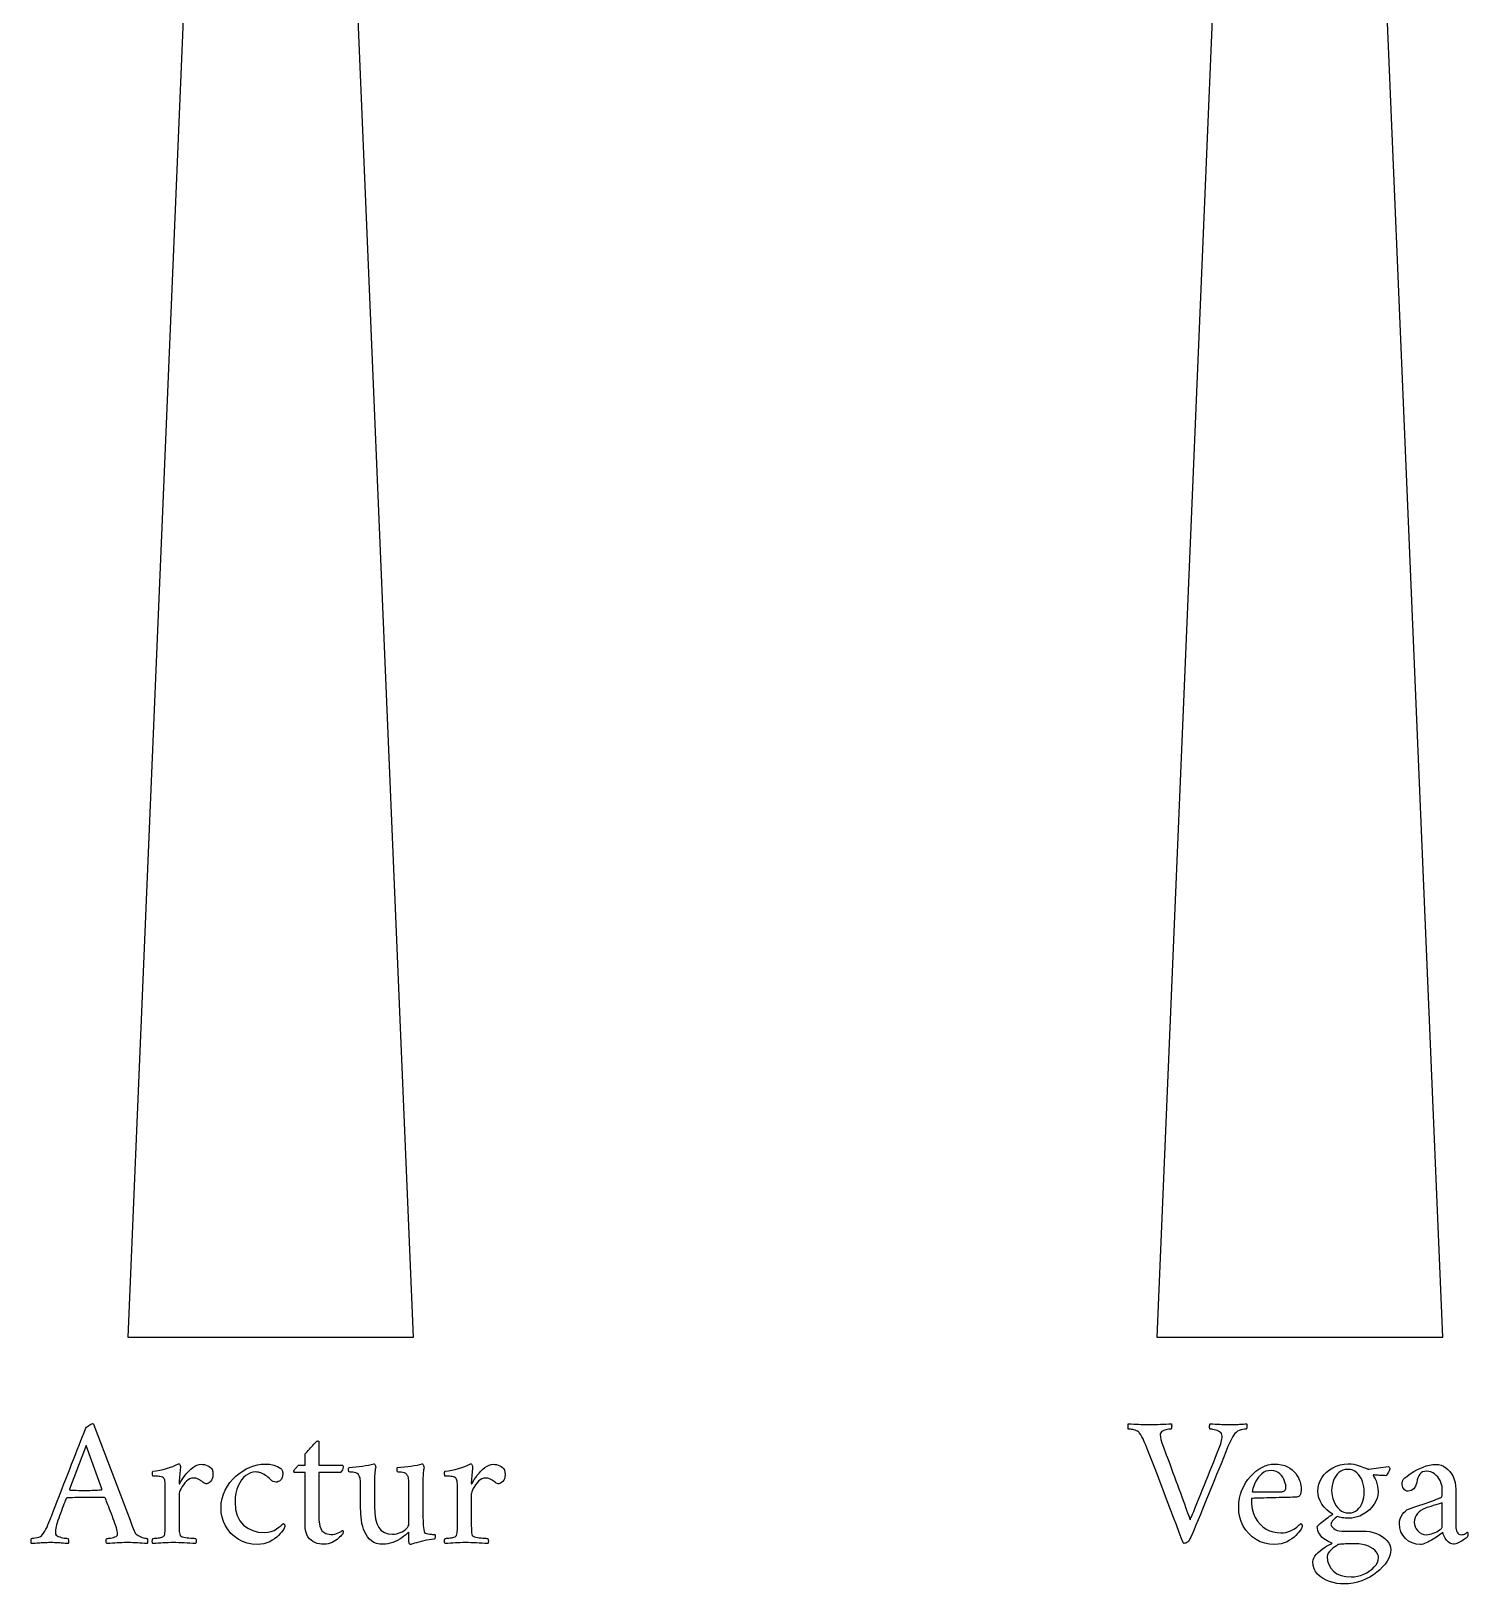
# Model space of a CAD drawing. Header units: millimetres. Extents: x -4 to 95, y -64 to 50.
# Drawn here: x -4.19 to 20.94, y -4.32 to 22.84 of the extents above; entities that cross this region are included whole.
import ezdxf

# ---------------------------------------------------------------- set-up
doc = ezdxf.new("R2010")
doc.units = ezdxf.units.MM
doc.layers.add('CUT_OUTER', color=1, linetype='Continuous')
doc.layers.add('TEXT', color=5, linetype='Continuous')

msp = doc.modelspace()

# ---------------------------------------------------------------- linework, layer by layer
at = {"layer": 'CUT_OUTER'}
for points in [[(-2.5, 0), (2.5, 0), (0.4, 50), (-0.4, 50)], [(15.5, 0), (20.5, 0), (18.4, 50), (17.6, 50)]]:
    msp.add_lwpolyline(points, close=True, dxfattribs=at)
at = {"layer": 'TEXT'}
for points in [[(-3.8452, -3.1613), (-3.8432, -3.1564), (-3.8375, -3.1415), (-3.8279, -3.1168), (-3.8145, -3.0823), (-3.7979, -3.0392), (-3.7786, -2.9891), (-3.7568, -2.932), (-3.7323, -2.8677), (-3.7055, -2.7981), (-3.677, -2.7246), (-3.6467, -2.6473), (-3.6145, -2.5661), (-3.5814, -2.4825), (-3.548, -2.3976), (-3.5144, -2.3115), (-3.4806, -2.2242), (-3.4471, -2.1372), (-3.4141, -2.052), (-3.3818, -1.9686), (-3.35, -1.8871), (-3.3195, -1.8089), (-3.2907, -1.7355), (-3.2638, -1.6669), (-3.2387, -1.6032), (-3.2303, -1.5899), (-3.2181, -1.5758), (-3.2021, -1.5609), (-3.1823, -1.5452), (-3.1618, -1.531), (-3.144, -1.521), (-3.1287, -1.5149), (-3.1161, -1.5129), (-3.1132, -1.513), (-3.1109, -1.5133), (-3.1092, -1.5138), (-3.1081, -1.5145), (-3.107, -1.5154), (-3.1052, -1.5165), (-3.1029, -1.5178), (-3.1, -1.5194), (-2.4581, -3.2032), (-2.4264, -3.2863), (-2.4024, -3.3484), (-2.3861, -3.3895), (-2.3774, -3.4097), (-2.3674, -3.4268), (-2.3536, -3.4427), (-2.336, -3.4575), (-2.3145, -3.471), (-2.2911, -3.483), (-2.2677, -3.4931), (-2.2444, -3.5015), (-2.221, -3.5081), (-2.1997, -3.513), (-2.1827, -3.5165), (-2.1699, -3.5186), (-2.1613, -3.5194), (-2.1558, -3.5285), (-2.1524, -3.5399), (-2.151, -3.5535), (-2.1516, -3.5694), (-2.1532, -3.5846), (-2.1548, -3.5964), (-2.1565, -3.6047), (-2.1581, -3.6097), (-2.2036, -3.6066), (-2.2468, -3.6036), (-2.2875, -3.6009), (-2.3258, -3.5984), (-2.3647, -3.5963), (-2.4073, -3.5948), (-2.4534, -3.5939), (-2.5032, -3.5935), (-2.5557, -3.5939), (-2.6036, -3.5948), (-2.6469, -3.5963), (-2.6855, -3.5984), (-2.7241, -3.6009), (-2.7673, -3.6036), (-2.8152, -3.6066), (-2.8677, -3.6097), (-2.8733, -3.602), (-2.877, -3.5919), (-2.8789, -3.5794), (-2.879, -3.5645), (-2.8775, -3.5496), (-2.8746, -3.5371), (-2.8703, -3.527), (-2.8645, -3.5194), (-2.848, -3.5186), (-2.8274, -3.5165), (-2.8028, -3.513), (-2.7742, -3.5081), (-2.746, -3.5019), (-2.7226, -3.4948), (-2.704, -3.4866), (-2.6903, -3.4774), (-2.6847, -3.4698), (-2.6806, -3.4597), (-2.6782, -3.4472), (-2.6774, -3.4323), (-2.6787, -3.4152), (-2.6827, -3.3931), (-2.6892, -3.366), (-2.6984, -3.3339), (-2.7096, -3.2981), (-2.7222, -3.2601), (-2.7362, -3.2199), (-2.7516, -3.1774), (-2.7677, -3.1342), (-2.7839, -3.0915), (-2.8, -3.0495), (-2.8161, -3.0081), (-2.8316, -2.9688), (-2.8456, -2.9331), (-2.8582, -2.901), (-2.8694, -2.8726), (-2.8785, -2.8493), (-2.8851, -2.8327), (-2.889, -2.8227), (-2.8903, -2.8194), (-2.8907, -2.819), (-2.8919, -2.8177), (-2.894, -2.8157), (-2.8968, -2.8129), (-2.9, -2.8101), (-2.9032, -2.8081), (-2.9065, -2.8069), (-2.9097, -2.8065), (-2.9353, -2.805), (-2.9637, -2.804), (-2.995, -2.8034), (-3.029, -2.8032), (-3.0639, -2.8032), (-3.0976, -2.8032), (-3.13, -2.8032), (-3.1613, -2.8032), (-3.1694, -2.8032), (-3.1774, -2.8032), (-3.1855, -2.8032), (-3.1935, -2.8032), (-3.2014, -2.8032), (-3.2089, -2.8032), (-3.2159, -2.8032), (-3.2226, -2.8032), (-3.2692, -2.8033), (-3.3121, -2.8036), (-3.3514, -2.8041), (-3.3871, -2.8048), (-3.4234, -2.8059), (-3.4645, -2.8077), (-3.5105, -2.81), (-3.5613, -2.8129), (-3.5631, -2.8132), (-3.5653, -2.8141), (-3.5679, -2.8156), (-3.571, -2.8177), (-3.5738, -2.8199), (-3.5758, -2.8214), (-3.577, -2.8223), (-3.5774, -2.8226), (-3.5789, -2.8266), (-3.5835, -2.8387), (-3.591, -2.8589), (-3.6016, -2.8871), (-3.6143, -2.9209), (-3.6282, -2.9577), (-3.6433, -2.9975), (-3.6597, -3.0403), (-3.6761, -3.084), (-3.6915, -3.1262), (-3.7059, -3.167), (-3.7194, -3.2065), (-3.7326, -3.2452), (-3.7431, -3.2806), (-3.7511, -3.3129), (-3.7565, -3.3419), (-3.76, -3.3679), (-3.7625, -3.3911), (-3.764, -3.4115), (-3.7645, -3.429), (-3.7614, -3.4459), (-3.752, -3.4609), (-3.7364, -3.4741), (-3.7145, -3.4855), (-3.6893, -3.4951), (-3.6637, -3.5028), (-3.6377, -3.5088), (-3.6113, -3.5129), (-3.5872, -3.5157), (-3.5681, -3.5177), (-3.5541, -3.519), (-3.5452, -3.5194), (-3.5421, -3.5243), (-3.5395, -3.5327), (-3.5373, -3.5445), (-3.5355, -3.5597), (-3.5345, -3.5755), (-3.5347, -3.5891), (-3.5361, -3.6005), (-3.5387, -3.6097), (-3.5682, -3.6081), (-3.5956, -3.6065), (-3.6207, -3.6048), (-3.6435, -3.6032), (-3.6653, -3.6016), (-3.6871, -3.6), (-3.7089, -3.5984), (-3.7306, -3.5968), (-3.7541, -3.5954), (-3.781, -3.5944), (-3.8114, -3.5938), (-3.8452, -3.5935), (-3.8792, -3.5938), (-3.9105, -3.5944), (-3.9389, -3.5954), (-3.9645, -3.5968), (-3.9887, -3.5984), (-4.0129, -3.6), (-4.0371, -3.6016), (-4.0613, -3.6032), (-4.0871, -3.6048), (-4.1161, -3.6065), (-4.1484, -3.6081), (-4.1839, -3.6097), (-4.1867, -3.6047), (-4.1887, -3.5964), (-4.1899, -3.5846), (-4.1903, -3.5694), (-4.1899, -3.5535), (-4.1887, -3.5399), (-4.1867, -3.5285), (-4.1839, -3.5194), (-4.1668, -3.5184), (-4.1448, -3.5157), (-4.1176, -3.5112), (-4.0855, -3.5048), (-4.0537, -3.4965), (-4.0278, -3.4859), (-4.0078, -3.4731), (-3.9935, -3.4581), (-3.9703, -3.4265), (-3.9488, -3.3931), (-3.9291, -3.358), (-3.9113, -3.321), (-3.8945, -3.2826), (-3.8778, -3.2431), (-3.8614, -3.2027), (-3.8452, -3.1613)], [(15.3645, -1.529), (15.4157, -1.5287), (15.4661, -1.5278), (15.5157, -1.5263), (15.5645, -1.5242), (15.6127, -1.5219), (15.6605, -1.5198), (15.7079, -1.5178), (15.7548, -1.5161), (15.7576, -1.5241), (15.7593, -1.5351), (15.76, -1.5491), (15.7597, -1.5661), (15.7584, -1.5826), (15.756, -1.5948), (15.7527, -1.6027), (15.7484, -1.6065), (15.7398, -1.607), (15.727, -1.6085), (15.71, -1.611), (15.6887, -1.6145), (15.6656, -1.6194), (15.6431, -1.6258), (15.6213, -1.6339), (15.6, -1.6435), (15.5817, -1.6555), (15.5685, -1.6706), (15.5607, -1.6886), (15.5581, -1.7097), (15.5617, -1.7423), (15.5726, -1.7887), (15.5907, -1.8488), (15.6161, -1.9226), (15.6301, -1.961), (15.6464, -2.0052), (15.6648, -2.0553), (15.6855, -2.1113), (15.7078, -2.1717), (15.731, -2.2351), (15.7553, -2.3015), (15.7806, -2.371), (15.8066, -2.4419), (15.8327, -2.5129), (15.859, -2.5839), (15.8855, -2.6548), (15.9115, -2.7244), (15.9363, -2.7911), (15.9599, -2.855), (15.9823, -2.9161), (16.003, -2.9731), (16.0218, -3.0246), (16.0385, -3.0707), (16.0532, -3.1113), (16.0654, -3.1449), (16.0746, -3.1698), (16.0807, -3.186), (16.0839, -3.1935), (16.0889, -3.1826), (16.0976, -3.1625), (16.1099, -3.1334), (16.1258, -3.0952), (16.1447, -3.0495), (16.1657, -2.998), (16.189, -2.9406), (16.2145, -2.8774), (16.2418, -2.8096), (16.2706, -2.7383), (16.3007, -2.6636), (16.3323, -2.5855), (16.3646, -2.5053), (16.3972, -2.4246), (16.4299, -2.3432), (16.4629, -2.2613), (16.4955, -2.1802), (16.527, -2.1016), (16.5576, -2.0254), (16.5871, -1.9516), (16.598, -1.9238), (16.6081, -1.8952), (16.6173, -1.8657), (16.6258, -1.8355), (16.6329, -1.806), (16.6379, -1.779), (16.6409, -1.7544), (16.6419, -1.7323), (16.6392, -1.7081), (16.631, -1.6871), (16.6174, -1.6694), (16.5984, -1.6548), (16.5762, -1.6429), (16.5532, -1.6331), (16.5294, -1.6252), (16.5048, -1.6194), (16.4818, -1.6151), (16.4625, -1.6121), (16.4471, -1.6103), (16.4355, -1.6097), (16.4298, -1.6045), (16.4258, -1.5956), (16.4234, -1.5828), (16.4226, -1.5661), (16.4234, -1.5491), (16.4258, -1.5351), (16.4298, -1.5241), (16.4355, -1.5161), (16.4784, -1.5178), (16.5202, -1.5198), (16.5607, -1.5219), (16.6, -1.5242), (16.6393, -1.5263), (16.6798, -1.5278), (16.7216, -1.5287), (16.7645, -1.529), (16.7997, -1.5289), (16.831, -1.5286), (16.8586, -1.5281), (16.8823, -1.5274), (16.9039, -1.5265), (16.9254, -1.5254), (16.9467, -1.5241), (16.9677, -1.5226), (16.9899, -1.521), (17.0145, -1.5194), (17.0415, -1.5177), (17.071, -1.5161), (17.0736, -1.5242), (17.075, -1.5355), (17.0752, -1.55), (17.0742, -1.5677), (17.0724, -1.5847), (17.0702, -1.5968), (17.0675, -1.604), (17.0645, -1.6065), (17.0517, -1.6075), (17.0327, -1.6105), (17.0074, -1.6155), (16.9758, -1.6226), (16.9428, -1.6327), (16.9133, -1.6468), (16.8872, -1.6649), (16.8645, -1.6871), (16.8489, -1.7074), (16.831, -1.7359), (16.811, -1.7727), (16.7887, -1.8177), (16.766, -1.8664), (16.7448, -1.9141), (16.7249, -1.9608), (16.7065, -2.0065), (16.6638, -2.1123), (16.623, -2.2137), (16.584, -2.3107), (16.5468, -2.4032), (16.5107, -2.4927), (16.475, -2.5806), (16.4397, -2.6669), (16.4048, -2.7516), (16.3699, -2.8363), (16.3343, -2.9226), (16.2981, -3.0105), (16.2613, -3.1), (16.223, -3.1927), (16.1823, -3.2903), (16.1391, -3.3927), (16.0935, -3.5), (16.0803, -3.5282), (16.0665, -3.5516), (16.0521, -3.5702), (16.0371, -3.5839), (16.0217, -3.5938), (16.006, -3.6008), (15.9902, -3.605), (15.9742, -3.6065), (15.9696, -3.6051), (15.9653, -3.6012), (15.9615, -3.5947), (15.9581, -3.5855), (15.9548, -3.5757), (15.9516, -3.5673), (15.9484, -3.5604), (15.9452, -3.5548), (15.8928, -3.4168), (15.8423, -3.2835), (15.7936, -3.1547), (15.7468, -3.0306), (15.7006, -2.9084), (15.654, -2.7851), (15.6071, -2.6608), (15.5597, -2.5355), (15.5106, -2.4065), (15.4585, -2.271), (15.4033, -2.129), (15.3452, -1.9806), (15.3275, -1.9351), (15.3101, -1.8919), (15.2928, -1.8512), (15.2758, -1.8129), (15.2584, -1.7766), (15.2399, -1.7419), (15.2205, -1.7089), (15.2, -1.6774), (15.1903, -1.6651), (15.1774, -1.654), (15.1613, -1.6442), (15.1419, -1.6355), (15.1211, -1.628), (15.1004, -1.6218), (15.0799, -1.6167), (15.0597, -1.6129), (15.0408, -1.6101), (15.0246, -1.6081), (15.011, -1.6069), (15, -1.6065), (14.9986, -1.6037), (14.9976, -1.5956), (14.997, -1.582), (14.9968, -1.5629), (14.997, -1.5436), (14.9976, -1.5294), (14.9986, -1.5203), (15, -1.5161), (15.0525, -1.5178), (15.1004, -1.5198), (15.1436, -1.5219), (15.1823, -1.5242), (15.2209, -1.5263), (15.2641, -1.5278), (15.312, -1.5287), (15.3645, -1.529)], [(-3.229, -1.8935), (-3.5161, -2.6613), (-3.516, -2.6617), (-3.5157, -2.6629), (-3.5152, -2.6649), (-3.5145, -2.6677), (-3.5136, -2.6706), (-3.5125, -2.6726), (-3.5112, -2.6738), (-3.5097, -2.6742), (-3.4775, -2.6757), (-3.4423, -2.677), (-3.4041, -2.6781), (-3.3629, -2.679), (-3.3223, -2.6797), (-3.2859, -2.6802), (-3.2537, -2.6805), (-3.2258, -2.6806), (-3.1896, -2.6804), (-3.1552, -2.6798), (-3.1227, -2.6788), (-3.0919, -2.6774), (-3.0614, -2.6758), (-3.0294, -2.6742), (-2.9961, -2.6726), (-2.9613, -2.671), (-2.9584, -2.6705), (-2.956, -2.669), (-2.9543, -2.6664), (-2.9532, -2.6629), (-2.9525, -2.6594), (-2.952, -2.6569), (-2.9517, -2.6553), (-2.9516, -2.6548)], [(0.8452, -2.2387), (1.2516, -2.2387), (1.2587, -2.2409), (1.2637, -2.2476), (1.2667, -2.2587), (1.2677, -2.2742), (1.2649, -2.2982), (1.2565, -2.3218), (1.2423, -2.345), (1.2226, -2.3677), (0.8452, -2.3677), (0.8452, -3.1935), (0.8583, -3.3065), (0.8976, -3.3871), (0.9631, -3.4355), (1.0548, -3.4516), (1.0895, -3.4498), (1.1226, -3.4444), (1.154, -3.4353), (1.1839, -3.4226), (1.2103, -3.4091), (1.2315, -3.3976), (1.2474, -3.3881), (1.2581, -3.3806), (1.2623, -3.3831), (1.2653, -3.3871), (1.2671, -3.3927), (1.2677, -3.4), (1.2669, -3.4163), (1.2645, -3.4298), (1.2605, -3.4405), (1.2548, -3.4484), (1.242, -3.4623), (1.2262, -3.4782), (1.2074, -3.4962), (1.1855, -3.5161), (1.161, -3.5365), (1.1343, -3.5556), (1.1053, -3.5736), (1.0742, -3.5903), (1.0411, -3.6044), (1.0065, -3.6145), (0.9702, -3.6206), (0.9323, -3.6226), (0.8922, -3.6208), (0.8528, -3.6153), (0.814, -3.6063), (0.7758, -3.5935), (0.7396, -3.5762), (0.7069, -3.5532), (0.6775, -3.5246), (0.6516, -3.4903), (0.6304, -3.4494), (0.6153, -3.4008), (0.6062, -3.3446), (0.6032, -3.2806), (0.6032, -2.3677), (0.4194, -2.3677), (0.4163, -2.367), (0.4137, -2.3649), (0.4115, -2.3614), (0.4097, -2.3565), (0.4083, -2.3511), (0.4073, -2.3464), (0.4067, -2.3422), (0.4065, -2.3387), (0.4077, -2.3344), (0.4113, -2.3278), (0.4173, -2.3191), (0.4258, -2.3081), (0.4356, -2.2961), (0.4456, -2.2843), (0.4557, -2.2727), (0.4661, -2.2613), (0.4753, -2.2514), (0.4819, -2.2444), (0.4858, -2.2401), (0.4871, -2.2387), (0.6032, -2.2387), (0.6032, -2.0419), (0.6201, -2.0235), (0.6383, -2.0036), (0.658, -1.9824), (0.679, -1.9597), (0.7003, -1.9367), (0.7206, -1.9145), (0.7398, -1.8931), (0.7581, -1.8726), (0.7738, -1.8547), (0.7855, -1.8415), (0.7931, -1.833), (0.7968, -1.829), (0.8035, -1.8234), (0.8109, -1.8194), (0.8189, -1.8169), (0.8274, -1.8161), (0.8352, -1.8167), (0.8407, -1.8185), (0.8441, -1.8216), (0.8452, -1.8258)], [(-1.2161, -2.2226), (-1.1859, -2.2243), (-1.1565, -2.2294), (-1.1278, -2.238), (-1.1, -2.25), (-1.0746, -2.2644), (-1.0532, -2.2802), (-1.0359, -2.2975), (-1.0226, -2.3161), (-1.0196, -2.3232), (-1.0169, -2.3315), (-1.0147, -2.3409), (-1.0129, -2.3516), (-1.0115, -2.3631), (-1.0105, -2.375), (-1.0099, -2.3873), (-1.0097, -2.4), (-1.0122, -2.4405), (-1.0198, -2.475), (-1.0324, -2.5034), (-1.05, -2.5258), (-1.0693, -2.5427), (-1.0867, -2.5548), (-1.1023, -2.5621), (-1.1161, -2.5645), (-1.1321, -2.5631), (-1.1476, -2.5589), (-1.1627, -2.5518), (-1.1774, -2.5419), (-1.1917, -2.531), (-1.2056, -2.521), (-1.2192, -2.5117), (-1.2323, -2.5032), (-1.2436, -2.4955), (-1.2552, -2.4883), (-1.267, -2.4818), (-1.279, -2.4758), (-1.2924, -2.4709), (-1.3085, -2.4673), (-1.3271, -2.4652), (-1.3484, -2.4645), (-1.3816, -2.468), (-1.4133, -2.4786), (-1.4436, -2.4963), (-1.4726, -2.521), (-1.4995, -2.5499), (-1.5238, -2.5802), (-1.5455, -2.612), (-1.5645, -2.6452), (-1.58, -2.677), (-1.5911, -2.7048), (-1.5978, -2.7286), (-1.6, -2.7484), (-1.6, -3.2355), (-1.5999, -3.2704), (-1.5996, -3.304), (-1.5991, -3.3365), (-1.5984, -3.3677), (-1.5969, -3.397), (-1.594, -3.4234), (-1.5896, -3.447), (-1.5839, -3.4677), (-1.5774, -3.4756), (-1.5645, -3.4831), (-1.5452, -3.4901), (-1.5194, -3.4968), (-1.4899, -3.5027), (-1.4597, -3.5077), (-1.4286, -3.5116), (-1.3968, -3.5145), (-1.3673, -3.5166), (-1.3435, -3.5181), (-1.3254, -3.5191), (-1.3129, -3.5194), (-1.3086, -3.527), (-1.3052, -3.5371), (-1.3029, -3.5496), (-1.3016, -3.5645), (-1.3017, -3.5794), (-1.3036, -3.5919), (-1.3074, -3.602), (-1.3129, -3.6097), (-1.3615, -3.6066), (-1.4105, -3.6036), (-1.4599, -3.6009), (-1.5097, -3.5984), (-1.5593, -3.5963), (-1.6081, -3.5948), (-1.656, -3.5939), (-1.7032, -3.5935), (-1.748, -3.5939), (-1.7919, -3.5948), (-1.8351, -3.5963), (-1.8774, -3.5984), (-1.9202, -3.6009), (-1.9645, -3.6036), (-2.0105, -3.6066), (-2.0581, -3.6097), (-2.0636, -3.602), (-2.0673, -3.5919), (-2.0693, -3.5794), (-2.0694, -3.5645), (-2.068, -3.5496), (-2.0657, -3.5371), (-2.0624, -3.527), (-2.0581, -3.5194), (-2.0467, -3.5191), (-2.0319, -3.5181), (-2.0136, -3.5166), (-1.9919, -3.5145), (-1.9689, -3.5116), (-1.9464, -3.5077), (-1.9245, -3.5027), (-1.9032, -3.4968), (-1.8847, -3.4901), (-1.871, -3.4831), (-1.8621, -3.4756), (-1.8581, -3.4677), (-1.8523, -3.447), (-1.848, -3.4234), (-1.8451, -3.397), (-1.8435, -3.3677), (-1.8428, -3.3365), (-1.8423, -3.304), (-1.842, -3.2704), (-1.8419, -3.2355), (-1.8419, -2.6484), (-1.842, -2.631), (-1.8423, -2.6113), (-1.8428, -2.5891), (-1.8435, -2.5645), (-1.8451, -2.5401), (-1.848, -2.5185), (-1.8523, -2.4998), (-1.8581, -2.4839), (-1.8651, -2.4705), (-1.8766, -2.4593), (-1.8925, -2.4503), (-1.9129, -2.4435), (-1.9355, -2.4385), (-1.9581, -2.4347), (-1.9806, -2.4321), (-2.0032, -2.4306), (-2.0238, -2.4299), (-2.0403, -2.4294), (-2.0528, -2.4291), (-2.0613, -2.429), (-2.0629, -2.4242), (-2.0645, -2.4161), (-2.0661, -2.4048), (-2.0677, -2.3903), (-2.0685, -2.3754), (-2.0677, -2.3629), (-2.0653, -2.3528), (-2.0613, -2.3452), (-2.0004, -2.3361), (-1.9403, -2.325), (-1.881, -2.3119), (-1.8226, -2.2968), (-1.7659, -2.2794), (-1.7121, -2.2597), (-1.6611, -2.2375), (-1.6129, -2.2129), (-1.6066, -2.2141), (-1.6004, -2.2177), (-1.5945, -2.2238), (-1.5887, -2.2323), (-1.5838, -2.2415), (-1.5802, -2.25), (-1.5781, -2.2577), (-1.5774, -2.2645), (-1.5778, -2.2728), (-1.579, -2.2879), (-1.581, -2.3099), (-1.5839, -2.3387), (-1.587, -2.3711), (-1.5899, -2.4036), (-1.5926, -2.4364), (-1.5952, -2.4694), (-1.5973, -2.4995), (-1.5988, -2.5238), (-1.5997, -2.5422), (-1.6, -2.5548), (-1.5997, -2.5591), (-1.5988, -2.5621), (-1.5973, -2.5639), (-1.5952, -2.5645), (-1.5928, -2.5643), (-1.5907, -2.5637), (-1.5888, -2.5627), (-1.5871, -2.5613), (-1.5693, -2.5267), (-1.548, -2.4907), (-1.5233, -2.4533), (-1.4952, -2.4145), (-1.4644, -2.3764), (-1.4319, -2.3411), (-1.3975, -2.3087), (-1.3613, -2.279), (-1.3244, -2.2543), (-1.2879, -2.2367), (-1.2518, -2.2261), (-1.2161, -2.2226)], [(0.2129, -2.3839), (0.2105, -2.4227), (0.2032, -2.4552), (0.1911, -2.4816), (0.1742, -2.5016), (0.1546, -2.5164), (0.1347, -2.527), (0.1143, -2.5334), (0.0935, -2.5355), (0.0681, -2.5327), (0.0435, -2.5242), (0.0198, -2.5101), (-0.0032, -2.4903), (-0.0256, -2.469), (-0.0476, -2.45), (-0.0692, -2.4335), (-0.0903, -2.4194), (-0.1149, -2.403), (-0.1371, -2.3895), (-0.1569, -2.3788), (-0.1742, -2.371), (-0.1921, -2.3653), (-0.2137, -2.3613), (-0.2389, -2.3589), (-0.2677, -2.3581), (-0.3096, -2.362), (-0.3512, -2.3738), (-0.3926, -2.3934), (-0.4339, -2.421), (-0.4732, -2.4557), (-0.5089, -2.4972), (-0.5409, -2.5453), (-0.5694, -2.6), (-0.5926, -2.6613), (-0.6093, -2.729), (-0.6193, -2.8032), (-0.6226, -2.8839), (-0.6133, -3.0119), (-0.5855, -3.1218), (-0.5391, -3.2135), (-0.4742, -3.2871), (-0.396, -3.3435), (-0.3097, -3.3839), (-0.2153, -3.4081), (-0.1129, -3.4161), (-0.0497, -3.4123), (0.0077, -3.4008), (0.0592, -3.3817), (0.1048, -3.3548), (0.1443, -3.3258), (0.177, -3.3), (0.2031, -3.2774), (0.2226, -3.2581), (0.2247, -3.2588), (0.2278, -3.2609), (0.232, -3.2644), (0.2371, -3.2694), (0.242, -3.2755), (0.2456, -3.2827), (0.2477, -3.2908), (0.2484, -3.3), (0.2472, -3.3133), (0.2435, -3.3274), (0.2375, -3.3423), (0.229, -3.3581), (0.2125, -3.3818), (0.1919, -3.4077), (0.1673, -3.4358), (0.1387, -3.4661), (0.106, -3.4967), (0.0694, -3.5254), (0.0286, -3.5523), (-0.0161, -3.5774), (-0.0647, -3.5986), (-0.1169, -3.6137), (-0.1728, -3.6228), (-0.2323, -3.6258), (-0.3245, -3.6202), (-0.4109, -3.6032), (-0.4914, -3.575), (-0.5661, -3.5355), (-0.6339, -3.4869), (-0.6935, -3.4315), (-0.7452, -3.3692), (-0.7887, -3.3), (-0.8233, -3.2262), (-0.848, -3.15), (-0.8628, -3.0714), (-0.8677, -2.9903), (-0.8632, -2.9053), (-0.8496, -2.8246), (-0.8269, -2.7481), (-0.7952, -2.6758), (-0.7563, -2.608), (-0.7121, -2.5448), (-0.6627, -2.4862), (-0.6081, -2.4323), (-0.5496, -2.3837), (-0.4887, -2.3411), (-0.4254, -2.3046), (-0.3597, -2.2742), (-0.2934, -2.2502), (-0.2286, -2.2331), (-0.1652, -2.2228), (-0.1032, -2.2194), (-0.0202, -2.2242), (0.0548, -2.2387), (0.1218, -2.2629), (0.1806, -2.2968), (0.1856, -2.3026), (0.1907, -2.3105), (0.1961, -2.3204), (0.2016, -2.3323), (0.2066, -2.3452), (0.2101, -2.3581), (0.2122, -2.371), (0.2129, -2.3839)], [(2.4194, -2.5935), (2.4194, -2.5915), (2.4194, -2.5887), (2.4194, -2.5851), (2.4194, -2.5806), (2.4192, -2.5636), (2.4185, -2.5448), (2.4175, -2.5241), (2.4161, -2.5016), (2.4137, -2.4791), (2.4097, -2.4585), (2.404, -2.4396), (2.3968, -2.4226), (2.3831, -2.4022), (2.3645, -2.3863), (2.3411, -2.3748), (2.3129, -2.3677), (2.2841, -2.3635), (2.2589, -2.3605), (2.2373, -2.3587), (2.2194, -2.3581), (2.2164, -2.3533), (2.2141, -2.3456), (2.2124, -2.3348), (2.2113, -2.321), (2.2112, -2.3068), (2.2125, -2.2948), (2.2152, -2.285), (2.2194, -2.2774), (2.28, -2.2736), (2.3395, -2.2685), (2.3978, -2.2623), (2.4548, -2.2548), (2.5095, -2.2462), (2.5605, -2.2363), (2.6079, -2.2252), (2.6516, -2.2129), (2.6579, -2.2149), (2.6637, -2.221), (2.6692, -2.231), (2.6742, -2.2452), (2.6784, -2.2601), (2.6815, -2.2726), (2.6833, -2.2827), (2.6839, -2.2903), (2.6793, -2.3024), (2.6754, -2.3194), (2.6721, -2.3411), (2.6694, -2.3677), (2.6672, -2.3974), (2.6657, -2.4282), (2.6648, -2.4603), (2.6645, -2.4935), (2.6645, -3.1548), (2.6647, -3.1709), (2.6653, -3.1931), (2.6663, -3.2217), (2.6677, -3.2565), (2.67, -3.2936), (2.6734, -3.3294), (2.678, -3.3638), (2.6839, -3.3968), (2.692, -3.4141), (2.7069, -3.4274), (2.7283, -3.4367), (2.7565, -3.4419), (2.786, -3.445), (2.8117, -3.4476), (2.8336, -3.4498), (2.8516, -3.4516), (2.8589, -3.4516), (2.8645, -3.4516), (2.8685, -3.4516), (2.871, -3.4516), (2.8739, -3.4538), (2.8762, -3.4573), (2.8779, -3.4619), (2.879, -3.4677), (2.8797, -3.4738), (2.8802, -3.479), (2.8805, -3.4835), (2.8806, -3.4871), (2.8802, -3.4899), (2.879, -3.4952), (2.877, -3.5028), (2.8742, -3.5129), (2.8706, -3.5228), (2.8661, -3.5298), (2.8609, -3.5341), (2.8548, -3.5355), (2.8136, -3.5383), (2.7706, -3.5435), (2.7257, -3.5512), (2.679, -3.5613), (2.6332, -3.5725), (2.5907, -3.5835), (2.5517, -3.5943), (2.5161, -3.6048), (2.4863, -3.614), (2.4645, -3.6206), (2.4508, -3.6245), (2.4452, -3.6258), (2.4391, -3.6247), (2.4339, -3.6214), (2.4294, -3.6158), (2.4258, -3.6081), (2.423, -3.5993), (2.421, -3.5907), (2.4198, -3.5824), (2.4194, -3.5742), (2.4194, -3.429), (2.4192, -3.4233), (2.4185, -3.419), (2.4175, -3.416), (2.4161, -3.4145), (2.4147, -3.4138), (2.4137, -3.4133), (2.4131, -3.413), (2.4129, -3.4129), (2.3899, -3.4358), (2.3629, -3.4593), (2.3319, -3.4834), (2.2968, -3.5081), (2.2589, -3.532), (2.2194, -3.5536), (2.1782, -3.5731), (2.1355, -3.5903), (2.0923, -3.6044), (2.05, -3.6145), (2.0085, -3.6206), (1.9677, -3.6226), (1.9079, -3.6189), (1.854, -3.6077), (1.8062, -3.589), (1.7645, -3.5629), (1.728, -3.5308), (1.696, -3.4944), (1.6683, -3.4534), (1.6452, -3.4081), (1.6259, -3.3596), (1.6101, -3.3093), (1.5977, -3.2572), (1.5887, -3.2032), (1.5824, -3.149), (1.5778, -3.096), (1.5751, -3.0442), (1.5742, -2.9935), (1.5742, -2.5935), (1.574, -2.5762), (1.5734, -2.5565), (1.5724, -2.5343), (1.571, -2.5097), (1.5683, -2.4849), (1.5637, -2.4621), (1.5571, -2.4413), (1.5484, -2.4226), (1.5347, -2.4022), (1.5161, -2.3863), (1.4927, -2.3748), (1.4645, -2.3677), (1.4357, -2.3635), (1.4105, -2.3605), (1.3889, -2.3587), (1.371, -2.3581), (1.368, -2.3533), (1.3657, -2.3456), (1.364, -2.3348), (1.3629, -2.321), (1.3628, -2.3068), (1.3641, -2.2948), (1.3668, -2.285), (1.371, -2.2774), (1.4317, -2.2736), (1.4911, -2.2685), (1.5494, -2.2623), (1.6065, -2.2548), (1.6611, -2.2462), (1.7121, -2.2363), (1.7595, -2.2252), (1.8032, -2.2129), (1.8096, -2.2145), (1.8157, -2.2194), (1.8217, -2.2274), (1.8274, -2.2387), (1.8324, -2.2508), (1.8359, -2.2613), (1.838, -2.2702), (1.8387, -2.2774), (1.8341, -2.2899), (1.8298, -2.3081), (1.826, -2.3319), (1.8226, -2.3613), (1.8198, -2.3937), (1.8177, -2.4266), (1.8165, -2.4599), (1.8161, -2.4935), (1.8161, -2.9581), (1.8209, -3.0755), (1.8351, -3.1762), (1.8588, -3.2602), (1.8919, -3.3274), (1.9354, -3.3789), (1.9899, -3.4157), (2.0555, -3.4378), (2.1323, -3.4452), (2.1673, -3.4434), (2.2016, -3.4383), (2.2351, -3.4297), (2.2677, -3.4177), (2.2987, -3.4031), (2.327, -3.3867), (2.3527, -3.3684), (2.3758, -3.3484), (2.3949, -3.3278), (2.4085, -3.3081), (2.4166, -3.2891), (2.4194, -3.271)], [(3.8935, -2.2226), (3.9238, -2.2243), (3.9532, -2.2294), (3.9819, -2.238), (4.0097, -2.25), (4.0351, -2.2644), (4.0565, -2.2802), (4.0738, -2.2975), (4.0871, -2.3161), (4.0901, -2.3232), (4.0927, -2.3315), (4.095, -2.3409), (4.0968, -2.3516), (4.0982, -2.3631), (4.0992, -2.375), (4.0998, -2.3873), (4.1, -2.4), (4.0975, -2.4405), (4.0899, -2.475), (4.0773, -2.5034), (4.0597, -2.5258), (4.0404, -2.5427), (4.023, -2.5548), (4.0074, -2.5621), (3.9935, -2.5645), (3.9776, -2.5631), (3.9621, -2.5589), (3.947, -2.5518), (3.9323, -2.5419), (3.9179, -2.531), (3.904, -2.521), (3.8905, -2.5117), (3.8774, -2.5032), (3.866, -2.4955), (3.8544, -2.4883), (3.8426, -2.4818), (3.8306, -2.4758), (3.8172, -2.4709), (3.8012, -2.4673), (3.7826, -2.4652), (3.7613, -2.4645), (3.7281, -2.468), (3.6964, -2.4786), (3.666, -2.4963), (3.6371, -2.521), (3.6102, -2.5499), (3.5859, -2.5802), (3.5642, -2.612), (3.5452, -2.6452), (3.5296, -2.677), (3.5185, -2.7048), (3.5119, -2.7286), (3.5097, -2.7484), (3.5097, -3.2355), (3.5098, -3.2704), (3.5101, -3.304), (3.5106, -3.3365), (3.5113, -3.3677), (3.5128, -3.397), (3.5157, -3.4234), (3.5201, -3.447), (3.5258, -3.4677), (3.5323, -3.4756), (3.5452, -3.4831), (3.5645, -3.4901), (3.5903, -3.4968), (3.6198, -3.5027), (3.65, -3.5077), (3.681, -3.5116), (3.7129, -3.5145), (3.7423, -3.5166), (3.7661, -3.5181), (3.7843, -3.5191), (3.7968, -3.5194), (3.8011, -3.527), (3.8044, -3.5371), (3.8068, -3.5496), (3.8081, -3.5645), (3.808, -3.5794), (3.806, -3.5919), (3.8023, -3.602), (3.7968, -3.6097), (3.7482, -3.6066), (3.6992, -3.6036), (3.6498, -3.6009), (3.6, -3.5984), (3.5504, -3.5963), (3.5016, -3.5948), (3.4536, -3.5939), (3.4065, -3.5935), (3.3617, -3.5939), (3.3177, -3.5948), (3.2746, -3.5963), (3.2323, -3.5984), (3.1895, -3.6009), (3.1452, -3.6036), (3.0992, -3.6066), (3.0516, -3.6097), (3.0461, -3.602), (3.0423, -3.5919), (3.0404, -3.5794), (3.0403, -3.5645), (3.0416, -3.5496), (3.044, -3.5371), (3.0473, -3.527), (3.0516, -3.5194), (3.063, -3.5191), (3.0778, -3.5181), (3.0961, -3.5166), (3.1177, -3.5145), (3.1408, -3.5116), (3.1633, -3.5077), (3.1852, -3.5027), (3.2065, -3.4968), (3.225, -3.4901), (3.2387, -3.4831), (3.2476, -3.4756), (3.2516, -3.4677), (3.2574, -3.447), (3.2617, -3.4234), (3.2646, -3.397), (3.2661, -3.3677), (3.2668, -3.3365), (3.2673, -3.304), (3.2676, -3.2704), (3.2677, -3.2355), (3.2677, -2.6484), (3.2676, -2.631), (3.2673, -2.6113), (3.2668, -2.5891), (3.2661, -2.5645), (3.2646, -2.5401), (3.2617, -2.5185), (3.2574, -2.4998), (3.2516, -2.4839), (3.2446, -2.4705), (3.2331, -2.4593), (3.2171, -2.4503), (3.1968, -2.4435), (3.1742, -2.4385), (3.1516, -2.4347), (3.129, -2.4321), (3.1065, -2.4306), (3.0859, -2.4299), (3.0694, -2.4294), (3.0569, -2.4291), (3.0484, -2.429), (3.0468, -2.4242), (3.0452, -2.4161), (3.0435, -2.4048), (3.0419, -2.3903), (3.0411, -2.3754), (3.0419, -2.3629), (3.0444, -2.3528), (3.0484, -2.3452), (3.1093, -2.3361), (3.1694, -2.325), (3.2286, -2.3119), (3.2871, -2.2968), (3.3438, -2.2794), (3.3976, -2.2597), (3.4486, -2.2375), (3.4968, -2.2129), (3.5031, -2.2141), (3.5093, -2.2177), (3.5152, -2.2238), (3.521, -2.2323), (3.5259, -2.2415), (3.5294, -2.25), (3.5316, -2.2577), (3.5323, -2.2645), (3.5319, -2.2728), (3.5306, -2.2879), (3.5286, -2.3099), (3.5258, -2.3387), (3.5227, -2.3711), (3.5198, -2.4036), (3.517, -2.4364), (3.5145, -2.4694), (3.5124, -2.4995), (3.5109, -2.5238), (3.51, -2.5422), (3.5097, -2.5548), (3.51, -2.5591), (3.5109, -2.5621), (3.5124, -2.5639), (3.5145, -2.5645), (3.5168, -2.5643), (3.519, -2.5637), (3.5209, -2.5627), (3.5226, -2.5613), (3.5404, -2.5267), (3.5617, -2.4907), (3.5864, -2.4533), (3.6145, -2.4145), (3.6453, -2.3764), (3.6778, -2.3411), (3.7122, -2.3087), (3.7484, -2.279), (3.7853, -2.2543), (3.8218, -2.2367), (3.8579, -2.2261), (3.8935, -2.2226)], [(17.1548, -2.8194), (17.1579, -2.9153), (17.1702, -3.0032), (17.1917, -3.0831), (17.2226, -3.1548), (17.2611, -3.2182), (17.3056, -3.273), (17.3562, -3.3191), (17.4129, -3.3565), (17.4738, -3.3854), (17.5371, -3.406), (17.6028, -3.4184), (17.671, -3.4226), (17.7135, -3.4207), (17.754, -3.4149), (17.7925, -3.4053), (17.829, -3.3919), (17.8631, -3.376), (17.8944, -3.3589), (17.9228, -3.3405), (17.9484, -3.321), (17.9708, -3.3019), (17.9895, -3.2851), (18.0046, -3.2705), (18.0161, -3.2581), (18.0182, -3.2588), (18.0214, -3.2609), (18.0255, -3.2644), (18.0306, -3.2694), (18.0356, -3.2755), (18.0391, -3.2827), (18.0412, -3.2908), (18.0419, -3.3), (18.0407, -3.3133), (18.0371, -3.3274), (18.031, -3.3423), (18.0226, -3.3581), (18.006, -3.3818), (17.9855, -3.4077), (17.9609, -3.4358), (17.9323, -3.4661), (17.8996, -3.4967), (17.8629, -3.5254), (17.8222, -3.5523), (17.7774, -3.5774), (17.7288, -3.5986), (17.6766, -3.6137), (17.6208, -3.6228), (17.5613, -3.6258), (17.472, -3.6204), (17.3879, -3.604), (17.3091, -3.5768), (17.2355, -3.5387), (17.1683, -3.4913), (17.1089, -3.4363), (17.0571, -3.3736), (17.0129, -3.3032), (16.9776, -3.2268), (16.9524, -3.146), (16.9373, -3.0607), (16.9323, -2.971), (16.9358, -2.8932), (16.9464, -2.8181), (16.964, -2.7457), (16.9887, -2.6758), (17.0192, -2.6095), (17.054, -2.5476), (17.0933, -2.4901), (17.1371, -2.4371), (17.1842, -2.389), (17.2335, -2.3464), (17.285, -2.3092), (17.3387, -2.2774), (17.3931, -2.252), (17.4468, -2.2339), (17.4996, -2.223), (17.5516, -2.2194), (17.6195, -2.2224), (17.681, -2.2315), (17.7364, -2.2466), (17.7855, -2.2677), (17.829, -2.2933), (17.8677, -2.3218), (17.9016, -2.353), (17.9306, -2.3871), (17.9552, -2.4226), (17.9758, -2.4581), (17.9923, -2.4935), (18.0048, -2.529), (18.014, -2.5631), (18.0206, -2.5944), (18.0245, -2.6228), (18.0258, -2.6484), (18.0248, -2.6804), (18.0218, -2.7089), (18.0167, -2.7337), (18.0097, -2.7548), (17.9998, -2.772), (17.9863, -2.7847), (17.9692, -2.7929), (17.9484, -2.7968), (17.9303, -2.7983), (17.9052, -2.7996), (17.8731, -2.8007), (17.8339, -2.8016), (17.7896, -2.8025), (17.7423, -2.8036), (17.692, -2.8049), (17.6387, -2.8065), (17.5841, -2.8081), (17.5298, -2.8097), (17.476, -2.8113), (17.4226, -2.8129), (17.3714, -2.8144), (17.3242, -2.8157), (17.281, -2.8168), (17.2419, -2.8177), (17.2087, -2.8184), (17.1831, -2.819), (17.1651, -2.8193), (17.1548, -2.8194)], [(17.171, -2.7032), (17.6839, -2.7032), (17.6979, -2.7022), (17.7109, -2.6992), (17.7229, -2.6942), (17.7339, -2.6871), (17.7432, -2.6774), (17.7504, -2.6645), (17.7553, -2.6484), (17.7581, -2.629), (17.7579, -2.6077), (17.754, -2.5823), (17.7466, -2.5528), (17.7355, -2.5194), (17.7207, -2.4847), (17.702, -2.4516), (17.6795, -2.4202), (17.6532, -2.3903), (17.6225, -2.3649), (17.5867, -2.3468), (17.5459, -2.3359), (17.5, -2.3323), (17.4522, -2.3358), (17.4089, -2.3464), (17.37, -2.364), (17.3355, -2.3887), (17.3049, -2.4179), (17.2778, -2.4492), (17.2541, -2.4825), (17.2339, -2.5177), (17.2167, -2.553), (17.2024, -2.5863), (17.1909, -2.6175), (17.1823, -2.6468), (17.1761, -2.6715), (17.1722, -2.6891), (17.1705, -2.6997), (17.171, -2.7032)], [(19.1065, -3.3903), (19.1684, -3.3931), (19.2286, -3.4016), (19.287, -3.4157), (19.3435, -3.4355), (19.3966, -3.4599), (19.4444, -3.4879), (19.4869, -3.5196), (19.5242, -3.5548), (19.5545, -3.5929), (19.5762, -3.6331), (19.5892, -3.6752), (19.5935, -3.7194), (19.5894, -3.7681), (19.577, -3.8177), (19.5564, -3.8681), (19.5274, -3.9194), (19.4914, -3.9702), (19.4496, -4.0194), (19.4019, -4.0669), (19.3484, -4.1129), (19.2897, -4.1559), (19.2266, -4.1948), (19.1591, -4.2293), (19.0871, -4.2597), (19.0119, -4.2844), (18.9347, -4.302), (18.8554, -4.3126), (18.7742, -4.3161), (18.7113, -4.3135), (18.6484, -4.3056), (18.5855, -4.2925), (18.5226, -4.2742), (18.4623, -4.2505), (18.4073, -4.2214), (18.3575, -4.1868), (18.3129, -4.1468), (18.2762, -4.1013), (18.25, -4.0504), (18.2343, -3.9941), (18.229, -3.9323), (18.2329, -3.8972), (18.2444, -3.8629), (18.2635, -3.8294), (18.2903, -3.7968), (18.3222, -3.7653), (18.3565, -3.7355), (18.3931, -3.7073), (18.4323, -3.6806), (18.4708, -3.6565), (18.5056, -3.6355), (18.5369, -3.6177), (18.5645, -3.6032), (18.5368, -3.5923), (18.5085, -3.579), (18.4795, -3.5633), (18.45, -3.5452), (18.4213, -3.5245), (18.3948, -3.5012), (18.3705, -3.4753), (18.3484, -3.4468), (18.33, -3.4158), (18.3169, -3.3827), (18.3091, -3.3473), (18.3065, -3.3097), (18.3225, -3.2928), (18.3415, -3.2746), (18.3636, -3.2549), (18.3887, -3.2339), (18.4153, -3.2124), (18.4419, -3.1915), (18.4685, -3.1713), (18.4952, -3.1516), (18.5203, -3.1337), (18.5423, -3.1185), (18.5614, -3.1063), (18.5774, -3.0968), (18.5221, -3.0616), (18.4722, -3.0206), (18.4277, -2.9737), (18.3887, -2.921), (18.357, -2.865), (18.3343, -2.8085), (18.3207, -2.7513), (18.3161, -2.6935), (18.3205, -2.6318), (18.3335, -2.5722), (18.3551, -2.5148), (18.3855, -2.4597), (18.4234, -2.4082), (18.4677, -2.3617), (18.5185, -2.3203), (18.5758, -2.2839), (18.6382, -2.2542), (18.7044, -2.2331), (18.7745, -2.2204), (18.8484, -2.2161), (18.898, -2.2178), (18.9435, -2.223), (18.9851, -2.2316), (19.0226, -2.2435), (19.0562, -2.2566), (19.0863, -2.2681), (19.1127, -2.2783), (19.1355, -2.2871), (19.1553, -2.2942), (19.1698, -2.2992), (19.1787, -2.3022), (19.1823, -2.3032), (19.1844, -2.3036), (19.1891, -2.3048), (19.1965, -2.3069), (19.2065, -2.3097), (19.5452, -2.2613), (19.5579, -2.2669), (19.5669, -2.2742), (19.5724, -2.2831), (19.5742, -2.2935), (19.5728, -2.3049), (19.5685, -2.3198), (19.5615, -2.338), (19.5516, -2.3597), (19.5401, -2.3811), (19.5282, -2.3988), (19.5159, -2.4126), (19.5032, -2.4226), (19.4833, -2.4211), (19.4621, -2.4198), (19.4397, -2.4186), (19.4161, -2.4177), (19.3927, -2.4168), (19.371, -2.4157), (19.3508, -2.4144), (19.3323, -2.4129), (19.3167, -2.4115), (19.3056, -2.4105), (19.299, -2.4099), (19.2968, -2.4097), (19.2911, -2.4103), (19.2871, -2.4121), (19.2847, -2.4151), (19.2839, -2.4194), (19.2918, -2.4301), (19.3028, -2.4496), (19.3168, -2.4777), (19.3339, -2.5145), (19.3501, -2.5574), (19.3617, -2.6036), (19.3686, -2.6533), (19.371, -2.7065), (19.3666, -2.7611), (19.3536, -2.8153), (19.332, -2.8692), (19.3016, -2.9226), (19.2637, -2.9735), (19.2194, -3.0198), (19.1685, -3.0614), (19.1113, -3.0984), (19.0489, -3.1287), (18.9827, -3.1504), (18.9126, -3.1634), (18.8387, -3.1677), (18.8169, -3.1671), (18.7935, -3.1653), (18.7685, -3.1623), (18.7419, -3.1581), (18.7163, -3.1532), (18.6944, -3.1484), (18.676, -3.1435), (18.6613, -3.1387), (18.6406, -3.151), (18.6206, -3.1653), (18.6011, -3.1817), (18.5823, -3.2), (18.566, -3.2194), (18.5544, -3.2387), (18.5475, -3.2581), (18.5452, -3.2774), (18.5482, -3.2901), (18.5573, -3.3056), (18.5724, -3.324), (18.5935, -3.3452), (18.6206, -3.3649), (18.6532, -3.379), (18.6915, -3.3875), (18.7355, -3.3903)], [(18.8355, -2.3129), (18.7921, -2.3163), (18.7524, -2.3266), (18.7163, -2.3438), (18.6839, -2.3677), (18.655, -2.397), (18.6298, -2.4298), (18.6083, -2.4663), (18.5903, -2.5065), (18.5762, -2.5488), (18.5661, -2.5919), (18.5601, -2.6359), (18.5581, -2.6806), (18.5603, -2.7286), (18.5669, -2.7758), (18.578, -2.8222), (18.5935, -2.8677), (18.6133, -2.9109), (18.6371, -2.95), (18.6649, -2.9851), (18.6968, -3.0161), (18.7325, -3.0415), (18.7718, -3.0597), (18.8147, -3.0706), (18.8613, -3.0742), (18.9031, -3.0709), (18.9415, -3.0609), (18.9765, -3.0443), (19.0081, -3.021), (19.0361, -2.9925), (19.0605, -2.9605), (19.0813, -2.9248), (19.0984, -2.8855), (19.1118, -2.8441), (19.1214, -2.802), (19.1271, -2.7594), (19.129, -2.7161), (19.127, -2.6666), (19.121, -2.6181), (19.1109, -2.5707), (19.0968, -2.5242), (19.0786, -2.4802), (19.0565, -2.4403), (19.0302, -2.4044), (19, -2.3726), (18.9655, -2.3465), (18.9266, -2.3278), (18.8833, -2.3166), (18.8355, -2.3129)], [(20.3839, -2.2258), (20.4283, -2.2294), (20.4714, -2.2403), (20.513, -2.2585), (20.5532, -2.2839), (20.5908, -2.3153), (20.6246, -2.3516), (20.6545, -2.3927), (20.6806, -2.4387), (20.7018, -2.4887), (20.7169, -2.5419), (20.726, -2.5984), (20.729, -2.6581), (20.729, -3.3065), (20.7304, -3.336), (20.7347, -3.3633), (20.7417, -3.3884), (20.7516, -3.4113), (20.7647, -3.4303), (20.7815, -3.444), (20.8018, -3.4521), (20.8258, -3.4548), (20.8472, -3.4536), (20.8661, -3.45), (20.8827, -3.444), (20.8968, -3.4355), (20.9085, -3.4268), (20.9177, -3.4202), (20.9246, -3.4155), (20.929, -3.4129), (20.9321, -3.4135), (20.9347, -3.4153), (20.9369, -3.4183), (20.9387, -3.4226), (20.9401, -3.4272), (20.9411, -3.4315), (20.9417, -3.4353), (20.9419, -3.4387), (20.9409, -3.4558), (20.9379, -3.4718), (20.9329, -3.4865), (20.9258, -3.5), (20.9146, -3.5089), (20.9004, -3.5194), (20.8832, -3.5315), (20.8629, -3.5452), (20.8409, -3.5593), (20.8185, -3.5726), (20.7958, -3.5851), (20.7726, -3.5968), (20.7499, -3.6067), (20.7286, -3.6137), (20.7088, -3.6179), (20.6903, -3.6194), (20.6574, -3.6151), (20.6262, -3.6024), (20.5969, -3.5812), (20.5694, -3.5516), (20.5451, -3.5175), (20.5254, -3.4831), (20.5104, -3.4482), (20.5, -3.4129), (20.4914, -3.4208), (20.4786, -3.4315), (20.4616, -3.445), (20.4403, -3.4613), (20.416, -3.4791), (20.3899, -3.4972), (20.362, -3.5154), (20.3323, -3.5339), (20.3017, -3.5518), (20.2714, -3.5685), (20.2412, -3.5841), (20.2113, -3.5984), (20.1826, -3.6104), (20.156, -3.619), (20.1318, -3.6241), (20.1097, -3.6258), (20.0353, -3.6193), (19.9669, -3.5996), (19.9046, -3.5668), (19.8484, -3.521), (19.8018, -3.4656), (19.7685, -3.4044), (19.7486, -3.3374), (19.7419, -3.2645), (19.7453, -3.2178), (19.7552, -3.1746), (19.7719, -3.1348), (19.7952, -3.0984), (19.8217, -3.0668), (19.848, -3.0415), (19.8741, -3.0225), (19.9, -3.0097), (19.9465, -2.9932), (19.9956, -2.9762), (20.0473, -2.9586), (20.1016, -2.9403), (20.1564, -2.9219), (20.2093, -2.9036), (20.2604, -2.8856), (20.3097, -2.8677), (20.3548, -2.851), (20.3935, -2.8363), (20.4258, -2.8236), (20.4516, -2.8129), (20.4633, -2.8078), (20.4726, -2.802), (20.4794, -2.7957), (20.4839, -2.7887), (20.4867, -2.7797), (20.4887, -2.7673), (20.4899, -2.7515), (20.4903, -2.7323), (20.4903, -2.6484), (20.4881, -2.613), (20.4815, -2.5778), (20.4704, -2.5428), (20.4548, -2.5081), (20.4355, -2.4748), (20.4129, -2.4444), (20.3871, -2.4167), (20.3581, -2.3919), (20.3264, -2.3715), (20.2927, -2.3569), (20.2571, -2.3481), (20.2194, -2.3452), (20.1817, -2.3484), (20.1492, -2.3581), (20.122, -2.3742), (20.1, -2.3968), (20.0821, -2.4252), (20.0669, -2.4589), (20.0546, -2.4978), (20.0452, -2.5419), (20.025, -2.6083), (19.9935, -2.6556), (19.9508, -2.6841), (19.8968, -2.6935), (19.8725, -2.6909), (19.8512, -2.6831), (19.833, -2.67), (19.8177, -2.6516), (19.8057, -2.6302), (19.7972, -2.6081), (19.792, -2.5851), (19.7903, -2.5613), (19.7907, -2.5553), (19.7919, -2.5472), (19.794, -2.5368), (19.7968, -2.5242), (19.8002, -2.5114), (19.804, -2.5004), (19.8083, -2.4912), (19.8129, -2.4839), (19.8397, -2.4603), (19.8718, -2.4347), (19.9091, -2.4071), (19.9516, -2.3774), (19.9983, -2.3478), (20.048, -2.3202), (20.1007, -2.2946), (20.1565, -2.271), (20.2136, -2.2512), (20.2706, -2.2371), (20.3273, -2.2286), (20.3839, -2.2258)], [(20.2161, -3.4548), (20.2442, -3.4532), (20.2734, -3.4484), (20.3038, -3.4403), (20.3355, -3.429), (20.3665, -3.4158), (20.3952, -3.402), (20.4214, -3.3876), (20.4452, -3.3726), (20.4649, -3.3582), (20.479, -3.3456), (20.4875, -3.3348), (20.4903, -3.3258), (20.4903, -2.8968), (20.4577, -2.9071), (20.421, -2.9185), (20.3802, -2.9312), (20.3355, -2.9452), (20.2917, -2.9589), (20.254, -2.971), (20.2224, -2.9815), (20.1968, -2.9903), (20.1567, -3.0083), (20.1202, -3.0298), (20.0873, -3.055), (20.0581, -3.0839), (20.0341, -3.1163), (20.0169, -3.1524), (20.0067, -3.1921), (20.0032, -3.2355), (20.0071, -3.2777), (20.0185, -3.3173), (20.0377, -3.3543), (20.0645, -3.3887), (20.097, -3.4176), (20.1331, -3.4383), (20.1728, -3.4507), (20.2161, -3.4548)], [(18.9613, -3.6129), (18.9445, -3.613), (18.923, -3.6133), (18.8969, -3.6138), (18.8661, -3.6145), (18.8335, -3.6154), (18.8016, -3.6165), (18.7706, -3.6178), (18.7403, -3.6194), (18.7134, -3.6212), (18.6923, -3.6234), (18.6771, -3.626), (18.6677, -3.629), (18.6409, -3.6468), (18.6121, -3.6677), (18.5813, -3.6919), (18.5484, -3.7194), (18.5188, -3.7486), (18.4976, -3.7782), (18.4849, -3.8083), (18.4806, -3.8387), (18.4875, -3.9114), (18.5081, -3.9778), (18.5423, -4.038), (18.5903, -4.0919), (18.6508, -4.1364), (18.7226, -4.1681), (18.8056, -4.1872), (18.9, -4.1935), (18.9548, -4.1905), (19.0097, -4.1815), (19.0645, -4.1663), (19.1194, -4.1452), (19.172, -4.1192), (19.2202, -4.0895), (19.2639, -4.0563), (19.3032, -4.0194), (19.3357, -3.98), (19.3589, -3.9395), (19.3728, -3.8978), (19.3774, -3.8548), (19.3748, -3.8316), (19.3669, -3.8069), (19.3538, -3.7807), (19.3355, -3.7532), (19.3115, -3.7259), (19.2815, -3.7004), (19.2454, -3.6767), (19.2032, -3.6548), (19.1542, -3.6365), (19.0976, -3.6234), (19.0333, -3.6155), (18.9613, -3.6129)]]:
    msp.add_lwpolyline(points, close=True, dxfattribs=at)

doc.saveas('drawing.dxf')
